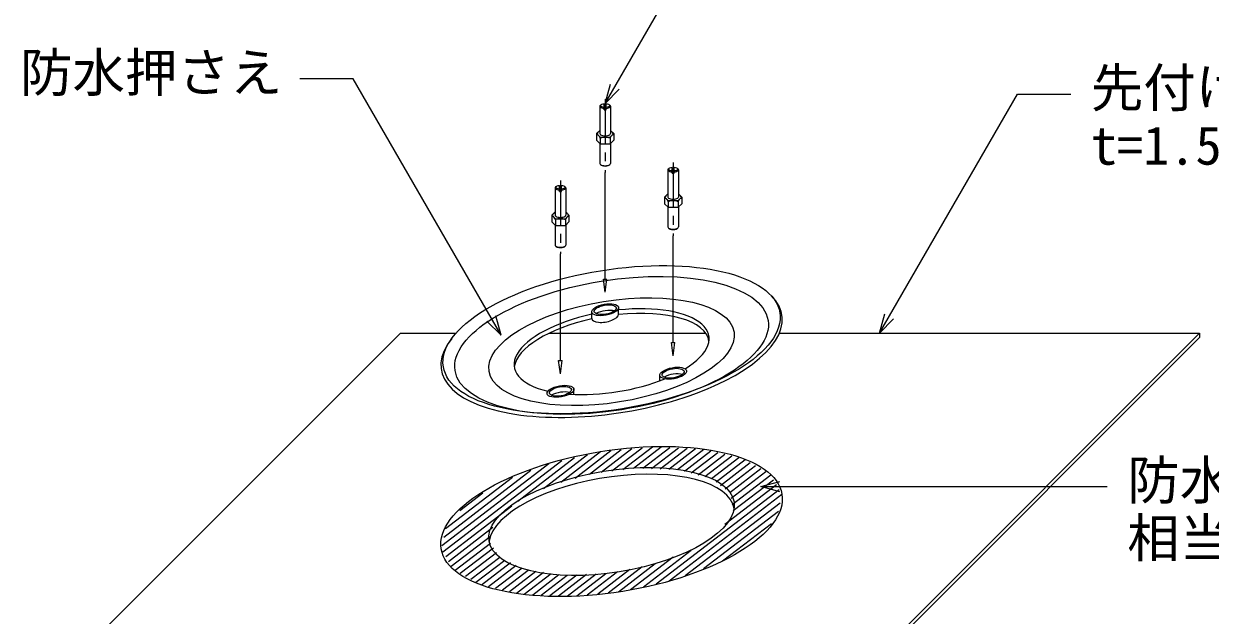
# Model space of a CAD drawing. Units: millimetres, scale not verified. Extents: x -840 to 840, y -594 to 594.
# Drawn here: x 424.3 to 691.6, y 273 to 406.2 of the extents above; entities that cross this region are included whole.
import ezdxf
from ezdxf.enums import TextEntityAlignment as Align

# ---------------------------------------------------------------- set-up
doc = ezdxf.new("R2010")
doc.units = ezdxf.units.MM
doc.header["$LTSCALE"] = 2
doc.linetypes.add('CHAIN1', pattern=[8, 5, -1, 1, -1])
for name, color, linetype, lineweight in [('0-3_部材(ﾄﾞﾚﾝ)', 4, 'Continuous', 9), ('0-4_寸法線', 7, 'Continuous', 9), ('0-6_タイトル文字', 5, 'Continuous', 9), ('0-7_基準線(IBｼｰﾄ)', 4, 'Continuous', 9), ('0-9_部材(ﾋﾞｽ類)', 7, 'Continuous', 9), ('0-A_中心線', 2, 'CHAIN1', 9)]:
    doc.layers.add(name, color=color, linetype=linetype, lineweight=lineweight)
doc.styles.add('ＭＳ ゴシック', font='')
doc.styles.get('ＭＳ ゴシック').set_extended_font_data('MS Gothic')

msp = doc.modelspace()

# ---------------------------------------------------------------- linework, layer by layer
at = {"layer": '0-3_部材(ﾄﾞﾚﾝ)', "color": 6}
for p, q in [((558.275, 340.774), (558.275, 342.274)), ((552.255, 339.868), (552.255, 341.368)), ((567.572, 325.821), (567.572, 327.08)), ((548.196, 322.761), (548.196, 323.913))]:
    msp.add_line(p, q, dxfattribs=at)
for centre, major_axis, ratio in [((556.708, 335.078), (-37.9, -6.08), 0.409927), ((556.708, 333.779), (-35.262, -5.657), 0.410108), ((556.708, 332.378), (-27.586, -4.425), 0.410103), ((555.265, 341.821), (-3.001, -0.548), 0.412593), ((555.265, 341.821), (-2.46, -0.428), 0.412075), ((570.582, 327.534), (-3.001, -0.548), 0.412593), ((570.582, 327.534), (-2.46, -0.428), 0.412075), ((545.186, 323.46), (-3.001, -0.548), 0.412593), ((545.186, 323.46), (-2.46, -0.428), 0.412075)]:
    msp.add_ellipse(centre, major_axis=major_axis, ratio=ratio, dxfattribs=at)
for centre, major_axis, ratio, start_param, end_param in [((556.708, 334.478), (-38.38, -6.157), 0.409842, 5.8587144, 9.7184025), ((556.708, 332.378), (-21.925, -3.517), 0.410179, 2.357972, 4.5752944), ((556.708, 332.378), (-21.925, -3.517), 0.410179, 4.8507416, 7.077818), ((556.708, 331.328), (-21.925, -3.517), 0.410179, 4.8501539, 6.1604124), ((555.265, 340.321), (-3.001, -0.548), 0.412593, 6.2080227, 9.3496154), ((555.265, 340.321), (-3.001, -0.548), 0.412593, 3.8757264, 5.3861708), ((556.708, 331.328), (-21.925, -3.517), 0.410179, 3.1329558, 4.5754307), ((556.708, 332.378), (-21.925, -3.517), 0.410179, 1.0577294, 2.0820649), ((570.582, 326.034), (-3.001, -0.548), 0.412593, 3.8757264, 5.3861708), ((545.186, 321.96), (-3.001, -0.548), 0.412593, 3.8757264, 5.3861708)]:
    msp.add_ellipse(centre, major_axis=major_axis, ratio=ratio, start_param=start_param, end_param=end_param, dxfattribs=at)
at = {"layer": '0-4_寸法線'}
for p, q in [((555.265, 348.74), (555.265, 372.74)), ((570.582, 334.452), (570.582, 358.452)), ((545.186, 330.378), (545.186, 354.378)), ((554.86, 348.74), (555.67, 348.74)), ((555.265, 345.765), (554.86, 348.74)), ((555.265, 345.765), (555.67, 348.74)), ((570.177, 334.452), (570.987, 334.452)), ((570.582, 331.478), (570.177, 334.452)), ((570.582, 331.478), (570.987, 334.452)), ((544.781, 330.378), (545.591, 330.378)), ((545.186, 327.404), (544.781, 330.378)), ((545.186, 327.404), (545.591, 330.378))]:
    msp.add_line(p, q, dxfattribs=at)
for points in [[(555.265, 388.26), (578.144, 427.888), (590.144, 427.888)], [(531.818, 336.099), (498.507, 393.796), (486.507, 393.796)], [(558.447, 391.442), (555.265, 388.26), (556.43, 392.606)], [(617.071, 336.578), (648.131, 390.376), (660.131, 390.376)], [(528.636, 339.281), (531.818, 336.099), (530.653, 340.446)], [(620.253, 339.76), (617.071, 336.578), (618.236, 340.925)], [(594.644, 300.859), (590.297, 302.023), (594.644, 303.188)], [(590.297, 302.023), (656.327, 302.024), (668.327, 302.024)]]:
    msp.add_lwpolyline(points, dxfattribs=at)
at = {"layer": '0-7_基準線(IBｼｰﾄ)', "color": 7}
for p, q in [((424.281, 251.725), (509.134, 336.578)), ((509.134, 336.578), (521.685, 336.578)), ((542.741, 336.578), (577.897, 336.578)), ((594.53, 336.578), (689.134, 336.578)), ((604.281, 251.725), (689.134, 336.578)), ((604.281, 250.725), (689.134, 335.578)), ((689.134, 336.578), (689.134, 335.578))]:
    msp.add_line(p, q, dxfattribs=at)
at = {"layer": '0-7_基準線(IBｼｰﾄ)'}
for p, q in [((548.493, 303.917), (556.558, 310.106)), ((551.742, 304.835), (558.9, 310.327)), ((554.335, 305.249), (561.242, 310.548)), ((556.775, 305.546), (563.583, 310.77)), ((559.216, 305.843), (565.925, 310.991)), ((561.656, 306.14), (567.903, 310.933)), ((563.775, 306.19), (569.838, 310.842)), ((565.721, 306.108), (571.773, 310.751)), ((567.667, 306.025), (573.708, 310.661)), ((569.613, 305.943), (575.643, 310.57)), ((571.558, 305.86), (577.513, 310.429)), ((518.699, 287.358), (545.465, 307.896)), ((535.599, 298.75), (548.384, 308.561)), ((541.378, 301.609), (551.304, 309.225)), ((545.244, 303), (554.216, 309.884)), ((573.149, 305.505), (579.086, 310.061)), ((574.668, 305.095), (580.66, 309.692)), ((576.187, 304.685), (582.233, 309.324)), ((577.706, 304.275), (583.806, 308.956)), ((579.219, 303.86), (585.38, 308.588)), ((580.245, 303.072), (586.783, 308.088)), ((581.271, 302.284), (587.961, 307.417)), ((518.494, 288.776), (542.545, 307.231)), ((518.895, 290.659), (538.494, 305.699)), ((582.298, 301.496), (589.138, 306.745)), ((583.324, 300.708), (590.316, 306.073)), ((583.679, 299.404), (591.494, 305.401)), ((519.295, 292.542), (534.405, 304.136)), ((582.191, 293.536), (593.83, 302.467)), ((583.904, 298.001), (592.56, 304.644)), ((584.129, 296.599), (593.195, 303.555)), ((522.544, 296.611), (527.709, 300.574)), ((566.79, 280.143), (594.464, 301.378)), ((569.71, 280.808), (595.081, 300.275)), ((519.334, 286.269), (534.209, 297.683)), ((573.296, 281.984), (594.68, 298.392)), ((577.385, 283.546), (594.279, 296.509)), ((519.968, 285.181), (529.987, 292.868)), ((581.716, 285.294), (592.71, 293.73)), ((520.603, 284.092), (529.437, 290.87)), ((521.453, 283.169), (529.418, 289.281)), ((522.631, 282.497), (530.112, 288.237)), ((523.809, 281.825), (530.806, 287.194)), ((524.987, 281.153), (531.499, 286.151)), ((560.951, 278.813), (570.593, 286.212)), ((563.87, 279.478), (574.629, 287.733)), ((526.164, 280.482), (532.668, 285.472)), ((527.41, 279.862), (533.959, 284.887)), ((528.984, 279.493), (535.249, 284.301)), ((530.557, 279.125), (536.539, 283.716)), ((553.585, 277.888), (560.832, 283.449)), ((555.927, 278.109), (563.608, 284.003)), ((558.268, 278.331), (566.556, 284.69)), ((532.13, 278.757), (537.927, 283.205)), ((533.704, 278.389), (539.66, 282.959)), ((535.277, 278.021), (541.392, 282.713)), ((537.003, 277.769), (543.124, 282.466)), ((538.938, 277.678), (544.857, 282.22)), ((540.873, 277.588), (546.73, 282.082)), ((542.808, 277.497), (548.905, 282.175)), ((544.744, 277.406), (551.08, 282.269)), ((546.679, 277.316), (553.255, 282.362)), ((548.901, 277.445), (555.43, 282.455)), ((551.243, 277.667), (558.057, 282.895))]:
    msp.add_line(p, q, dxfattribs=at)
at = {"layer": '0-7_基準線(IBｼｰﾄ)', "color": 7}
for major_axis, ratio in [((-38.38, -6.157), 0.409842), ((-27.586, -4.425), 0.410103)]:
    msp.add_ellipse((556.708, 294.152), major_axis=major_axis, ratio=ratio, dxfattribs=at)
msp.add_ellipse((556.708, 292.652), major_axis=(-27.586, -4.425), ratio=0.410103, start_param=3.1407173, end_param=6.1526751, dxfattribs=at)
at = {"layer": '0-9_部材(ﾋﾞｽ類)'}
for p, q in [((554.065, 387.62), (554.065, 381.47)), ((555.04, 386.823), (555.04, 388.117)), ((555.49, 386.823), (555.49, 388.117)), ((556.465, 387.62), (556.465, 381.47)), ((555.04, 387.517), (555.49, 387.517)), ((555.04, 386.823), (555.49, 386.823)), ((554.065, 382.19), (553.345, 381.47)), ((553.345, 381.47), (553.345, 379.97)), ((554.14, 380.674), (553.345, 381.47)), ((554.14, 379.174), (553.345, 379.97)), ((553.862, 380.952), (553.742, 381.072)), ((554.14, 380.674), (556.39, 380.674)), ((554.14, 380.434), (554.14, 379.174)), ((556.39, 380.674), (557.185, 381.47)), ((556.39, 380.434), (556.39, 379.174)), ((556.39, 379.174), (557.185, 379.97)), ((556.668, 380.952), (556.788, 381.072)), ((554.065, 379.249), (554.065, 374.734)), ((554.14, 379.174), (556.39, 379.174)), ((556.465, 379.249), (556.465, 374.734)), ((569.382, 373.332), (569.382, 367.182)), ((570.357, 372.535), (570.357, 373.829)), ((570.357, 373.229), (570.807, 373.229)), ((570.357, 372.535), (570.807, 372.535)), ((570.807, 372.535), (570.807, 373.829)), ((571.782, 373.332), (571.782, 367.182)), ((543.986, 369.258), (543.986, 363.108)), ((544.961, 368.461), (544.961, 369.756)), ((544.961, 369.156), (545.411, 369.156)), ((545.411, 368.461), (545.411, 369.756)), ((546.386, 369.258), (546.386, 363.108)), ((544.961, 368.461), (545.411, 368.461)), ((569.382, 367.903), (568.661, 367.182)), ((568.661, 367.182), (568.661, 365.682)), ((569.457, 366.387), (568.661, 367.182)), ((569.179, 366.665), (569.059, 366.785)), ((569.457, 366.387), (571.707, 366.387)), ((571.707, 366.387), (572.502, 367.182)), ((571.984, 366.665), (572.104, 366.785)), ((543.986, 363.829), (543.265, 363.108)), ((569.457, 364.887), (568.661, 365.682)), ((569.382, 364.962), (569.382, 360.447)), ((569.457, 366.147), (569.457, 364.887)), ((569.457, 364.887), (571.707, 364.887)), ((571.707, 366.147), (571.707, 364.887)), ((571.707, 364.887), (572.502, 365.682)), ((571.782, 364.962), (571.782, 360.447)), ((543.265, 363.108), (543.265, 361.608)), ((544.061, 362.313), (543.265, 363.108)), ((544.061, 360.813), (543.265, 361.608)), ((543.783, 362.591), (543.663, 362.711)), ((543.986, 360.888), (543.986, 356.373)), ((544.061, 362.313), (546.311, 362.313)), ((544.061, 362.073), (544.061, 360.813)), ((546.311, 362.313), (547.106, 363.108)), ((546.311, 362.073), (546.311, 360.813)), ((546.311, 360.813), (547.106, 361.608)), ((546.386, 360.888), (546.386, 356.373)), ((546.588, 362.591), (546.708, 362.711)), ((544.061, 360.813), (546.311, 360.813))]:
    msp.add_line(p, q, dxfattribs=at)
for points in [[(556.465, 382.19), (557.185, 381.47), (557.185, 379.97)], [(571.782, 367.903), (572.502, 367.182), (572.502, 365.682)], [(546.386, 363.829), (547.106, 363.108), (547.106, 361.608)]]:
    msp.add_lwpolyline(points, dxfattribs=at)
for centre, radius, start, end in [((554.6, 380.889), 1.301, 138.73929, 164.83772), ((553.203, 380.293), 0.948, 55.3174, 81.41583), ((554.281, 381.088), 0.948, 103.20373, 124.6826), ((552.884, 380.094), 1.301, 15.16228, 41.26071), ((555.265, 377.917), 2.757, 90, 114.08515), ((555.265, 377.917), 2.757, 65.91485, 90), ((557.646, 380.094), 1.301, 138.73929, 164.83772), ((556.249, 381.088), 0.948, 55.3174, 76.79627), ((557.327, 380.293), 0.948, 98.58417, 124.6826), ((555.93, 380.889), 1.301, 15.16228, 41.26071), ((569.917, 366.602), 1.301, 138.73929, 164.83772), ((568.52, 366.005), 0.948, 55.3174, 81.41583), ((569.598, 366.801), 0.948, 103.20373, 124.6826), ((568.201, 365.807), 1.301, 15.16228, 41.26071), ((570.582, 363.63), 2.757, 90, 114.08515), ((570.582, 363.63), 2.757, 65.91485, 90), ((572.962, 365.807), 1.301, 138.73929, 164.83772), ((571.565, 366.801), 0.948, 55.3174, 76.79627), ((572.644, 366.005), 0.948, 98.58417, 124.6826), ((571.246, 366.602), 1.301, 15.16228, 41.26071), ((544.202, 362.727), 0.948, 103.20373, 124.6826), ((546.169, 362.727), 0.948, 55.3174, 76.79627), ((544.521, 362.528), 1.301, 138.73929, 164.83772), ((543.124, 361.932), 0.948, 55.3174, 81.41583), ((542.805, 361.733), 1.301, 15.16228, 41.26071), ((545.186, 359.556), 2.757, 90, 114.08515), ((545.186, 359.556), 2.757, 65.91485, 90), ((547.566, 361.733), 1.301, 138.73929, 164.83772), ((547.248, 361.932), 0.948, 98.58417, 124.6826), ((545.85, 362.528), 1.301, 15.16228, 41.26071)]:
    msp.add_arc(centre, radius, start, end, dxfattribs=at)
for centre, major_axis, ratio, start_param, end_param in [((555.265, 387.62), (-1.2, 0), 0.414214, 5.5602863, 7.6653652), ((555.265, 387.77), (-1.05, 0), 0.33053, 4.9283495, 7.6380211), ((555.265, 387.77), (-1.05, 0), 0.33053, 1.7867568, 4.4964285), ((555.265, 387.62), (-1.2, 0), 0.414214, 1.7594127, 3.8644917), ((555.265, 381.47), (-1.2, 0), 0.414214, 6.2831853, 9.424778), ((555.265, 374.734), (-1.2, 0), 0.414214, 6.2831853, 9.424778), ((555.265, 374.524), (-1.05, 0), 0.33053, 0.0996004, 3.0419922), ((570.582, 373.332), (-1.2, 0), 0.414214, 5.5602863, 7.6653652), ((570.582, 373.482), (-1.05, 0), 0.33053, 4.9283495, 7.6380211), ((570.582, 373.482), (-1.05, 0), 0.33053, 1.7867568, 4.4964285), ((570.582, 373.332), (-1.2, 0), 0.414214, 1.7594127, 3.8644917), ((545.186, 369.258), (-1.2, 0), 0.414214, 5.5602863, 7.6653652), ((545.186, 369.408), (-1.05, 0), 0.33053, 4.9283495, 7.6380211), ((545.186, 369.408), (-1.05, 0), 0.33053, 1.7867568, 4.4964285), ((545.186, 369.258), (-1.2, 0), 0.414214, 1.7594127, 3.8644917), ((570.582, 367.182), (-1.2, 0), 0.414214, 6.2831853, 9.424778), ((545.186, 363.108), (-1.2, 0), 0.414214, 6.2831853, 9.424778), ((570.582, 360.447), (-1.2, 0), 0.414214, 6.2831853, 9.424778), ((570.582, 360.237), (-1.05, 0), 0.33053, 0.0996004, 3.0419922), ((545.186, 356.373), (-1.2, 0), 0.414214, 6.2831853, 9.424778), ((545.186, 356.163), (-1.05, 0), 0.33053, 0.0996004, 3.0419922)]:
    msp.add_ellipse(centre, major_axis=major_axis, ratio=ratio, start_param=start_param, end_param=end_param, dxfattribs=at)
at = {"layer": '0-A_中心線'}
for p, q in [((555.265, 389.24), (555.265, 372.74)), ((570.582, 374.952), (570.582, 358.452)), ((545.186, 370.878), (545.186, 354.378))]:
    msp.add_line(p, q, dxfattribs=at)

# ---------------------------------------------------------------- texts
at = {"layer": '0-6_タイトル文字', "color": 7, "style": 'ＭＳ ゴシック'}
for s, p in [('防水押さえ', (423.445, 388.292)), ('先付けIB-HWCシート', (664.671, 384.872)), ('t=1.5㎜以上', (664.671, 371.872)), ('防水押さえの押さえ', (672.868, 296.52)), ('相当部', (672.868, 283.52))]:
    msp.add_text(s, height=8.666, dxfattribs=at).set_placement(p, align=Align.BOTTOM_LEFT)

doc.saveas('drawing.dxf')
